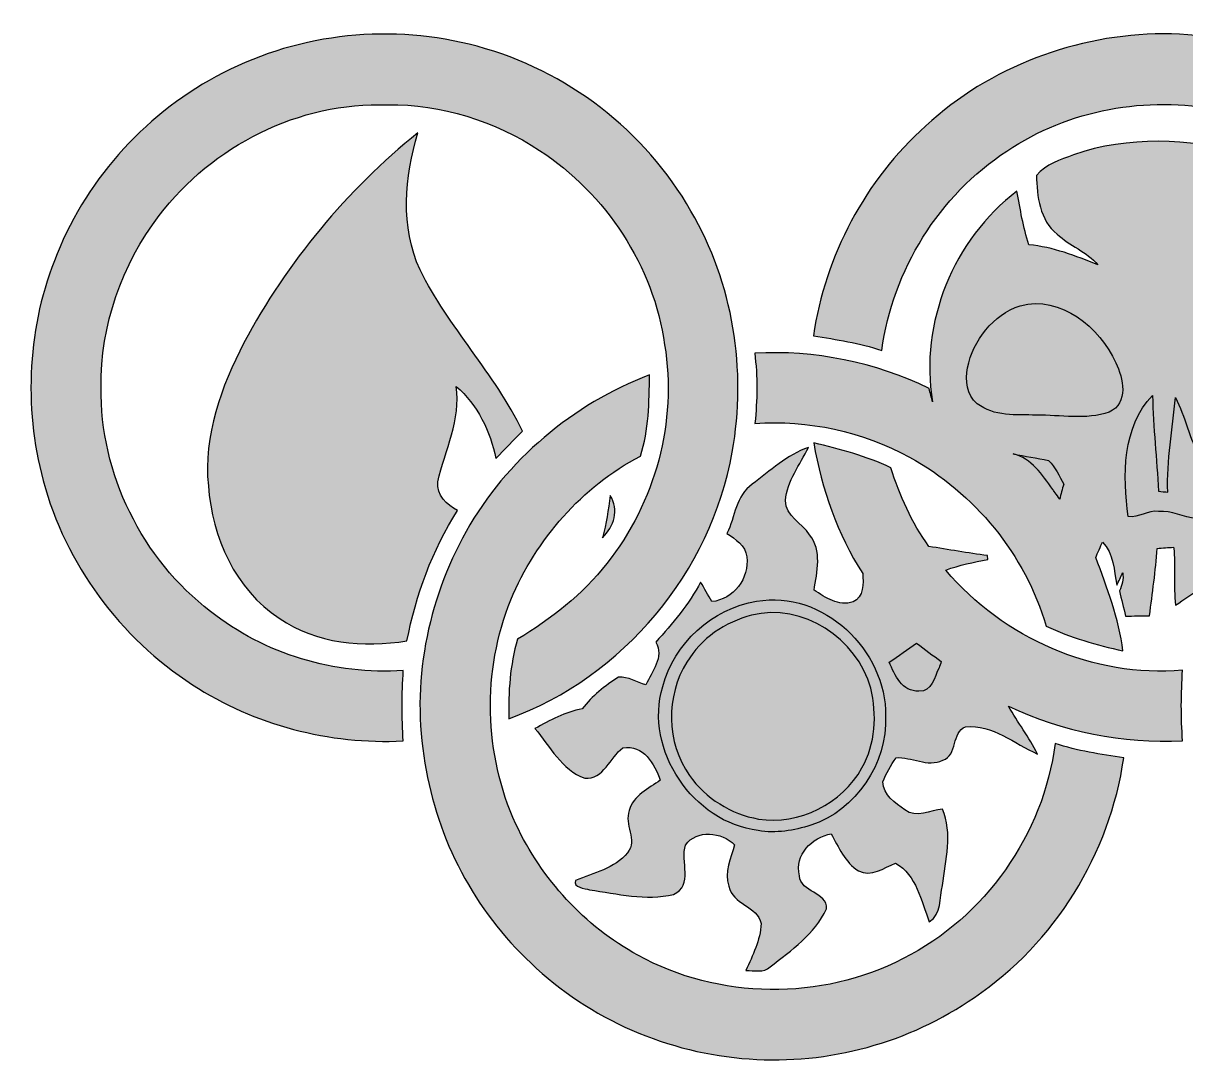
# Model space of a CAD drawing. Header units: centimetres. Extents: x -14.04 to -8.16, y -4.29 to -1.56.
# Drawn here: x -14.04 to -11.039, y -4.284 to -1.595 of the extents above; entities that cross this region are included whole.
import ezdxf

# ---------------------------------------------------------------- set-up
doc = ezdxf.new("R2010")
doc.units = ezdxf.units.CM
doc.header["$MEASUREMENT"] = 0
doc.layers.add('Layer 1', color=7, linetype='Continuous')

msp = doc.modelspace()

# ---------------------------------------------------------------- hatches: boundary and pattern name
at = {"layer": 'Layer 1', "true_color": 0x000000}
h = msp.add_hatch(color=18, dxfattribs=at)
edge = h.paths.add_edge_path()
edge.add_spline(control_points=[(-13.52418, -1.72321), (-13.32438, -1.61966), (-13.08535, -1.5949), (-12.86843, -1.6545), (-12.63791, -1.71605), (-12.43433, -1.87252), (-12.31622, -2.07998), (-12.20745, -2.26583), (-12.17164, -2.49077), (-12.20964, -2.70211), (-12.2639, -3.01178), (-12.49126, -3.28285), (-12.78637, -3.39076), (-12.78807, -3.32193), (-12.78358, -3.25189), (-12.76427, -3.18549), (-12.67772, -3.13293), (-12.59578, -3.07041), (-12.53339, -2.98969), (-12.40823, -2.83321), (-12.35154, -2.62308), (-12.3842, -2.42509), (-12.41272, -2.22152), (-12.53569, -2.03543), (-12.70698, -1.92314), (-12.82291, -1.84788), (-12.96056, -1.8026), (-13.09944, -1.80576), (-13.32729, -1.7969), (-13.55199, -1.91112), (-13.68916, -2.09139), (-13.78566, -2.21752), (-13.84114, -2.37557), (-13.83919, -2.53471), (-13.84247, -2.75783), (-13.73334, -2.97852), (-13.55635, -3.11387), (-13.41699, -3.22422), (-13.23588, -3.27823), (-13.05889, -3.26634), (-13.06314, -3.32679), (-13.0629, -3.38748), (-13.05925, -3.44806), (-13.24996, -3.45753), (-13.44321, -3.40739), (-13.60309, -3.30288), (-13.79027, -3.18233), (-13.93121, -2.99127), (-13.98875, -2.77592), (-14.04022, -2.584), (-14.02905, -2.3746), (-13.95294, -2.19069), (-13.87221, -1.99015), (-13.71671, -1.82129), (-13.52418, -1.72321)], knot_values=[0, 0, 0, 0, 0.0555556, 0.0555556, 0.0555556, 0.1111111, 0.1111111, 0.1111111, 0.1666667, 0.1666667, 0.1666667, 0.2222222, 0.2222222, 0.2222222, 0.2777778, 0.2777778, 0.2777778, 0.3333333, 0.3333333, 0.3333333, 0.3888889, 0.3888889, 0.3888889, 0.4444444, 0.4444444, 0.4444444, 0.5, 0.5, 0.5, 0.5555556, 0.5555556, 0.5555556, 0.6111111, 0.6111111, 0.6111111, 0.6666667, 0.6666667, 0.6666667, 0.7222222, 0.7222222, 0.7222222, 0.7777778, 0.7777778, 0.7777778, 0.8333333, 0.8333333, 0.8333333, 0.8888889, 0.8888889, 0.8888889, 0.9444444, 0.9444444, 0.9444444, 1, 1, 1, 1], degree=3, periodic=1)
h = msp.add_hatch(color=18, dxfattribs=at)
edge = h.paths.add_edge_path()
edge.add_spline(control_points=[(-11.70987, -1.8599), (-11.54502, -1.70706), (-11.32081, -1.62343), (-11.0966, -1.62221), (-10.87251, -1.62343), (-10.64842, -1.70718), (-10.48345, -1.86002), (-10.29723, -2.02633), (-10.18616, -2.27263), (-10.18398, -2.52221), (-10.18216, -2.65112), (-10.2068, -2.78065), (-10.25888, -2.89864), (-10.35453, -3.12443), (-10.54633, -3.30445), (-10.77503, -3.39137), (-10.77588, -3.32776), (-10.77297, -3.26379), (-10.75816, -3.20164), (-10.75949, -3.18318), (-10.74129, -3.17651), (-10.7289, -3.16837), (-10.51368, -3.04565), (-10.36764, -2.80578), (-10.36631, -2.55681), (-10.35878, -2.39535), (-10.41037, -2.23318), (-10.50603, -2.10329), (-10.612, -1.95677), (-10.77479, -1.85322), (-10.95214, -1.8179), (-11.13957, -1.78233), (-11.34132, -1.81717), (-11.50034, -1.92484), (-11.676, -2.03919), (-11.79533, -2.23245), (-11.82361, -2.43966), (-11.88079, -2.42012), (-11.94063, -2.4115), (-12.00011, -2.40239), (-11.96989, -2.1953), (-11.86598, -1.9995), (-11.70987, -1.8599)], knot_values=[0, 0, 0, 0, 0.0714286, 0.0714286, 0.0714286, 0.1428571, 0.1428571, 0.1428571, 0.2142857, 0.2142857, 0.2142857, 0.2857143, 0.2857143, 0.2857143, 0.3571429, 0.3571429, 0.3571429, 0.4285714, 0.4285714, 0.4285714, 0.5, 0.5, 0.5, 0.5714286, 0.5714286, 0.5714286, 0.6428571, 0.6428571, 0.6428571, 0.7142857, 0.7142857, 0.7142857, 0.7857143, 0.7857143, 0.7857143, 0.8571429, 0.8571429, 0.8571429, 0.9285714, 0.9285714, 0.9285714, 1, 1, 1, 1], degree=3, periodic=1)
h = msp.add_hatch(color=18, dxfattribs=at)
edge = h.paths.add_edge_path()
edge.add_spline(control_points=[(-13.47053, -2.41975), (-13.35872, -2.21181), (-13.20517, -2.0256), (-13.02102, -1.87762), (-13.05598, -1.99185), (-13.06678, -2.12064), (-13.0158, -2.23184), (-12.9415, -2.37921), (-12.82376, -2.49951), (-12.75116, -2.64785), (-12.77423, -2.6714), (-12.79717, -2.69495), (-12.82011, -2.71874), (-12.83407, -2.6487), (-12.86734, -2.5795), (-12.92232, -2.53277), (-12.90994, -2.61786), (-12.95134, -2.69774), (-12.97015, -2.77883), (-12.97379, -2.81306), (-12.94685, -2.8388), (-12.91893, -2.85312), (-12.98423, -2.95545), (-13.0266, -3.07102), (-13.04954, -3.18998), (-13.16159, -3.2071), (-13.28383, -3.198), (-13.37912, -3.13123), (-13.49347, -3.05706), (-13.55223, -2.92195), (-13.5623, -2.78951), (-13.57602, -2.65962), (-13.52843, -2.5335), (-13.47053, -2.41975)], knot_values=[0, 0, 0, 0, 0.0909091, 0.0909091, 0.0909091, 0.1818182, 0.1818182, 0.1818182, 0.2727273, 0.2727273, 0.2727273, 0.3636364, 0.3636364, 0.3636364, 0.4545455, 0.4545455, 0.4545455, 0.5454545, 0.5454545, 0.5454545, 0.6363636, 0.6363636, 0.6363636, 0.7272727, 0.7272727, 0.7272727, 0.8181818, 0.8181818, 0.8181818, 0.9090909, 0.9090909, 0.9090909, 1, 1, 1, 1], degree=3, periodic=1)
h = msp.add_hatch(color=18, dxfattribs=at)
edge = h.paths.add_edge_path()
edge.add_spline(control_points=[(-12.15173, -2.44682), (-11.99696, -2.43857), (-11.84061, -2.46989), (-11.70125, -2.53763), (-11.69846, -2.54916), (-11.69554, -2.56081), (-11.69239, -2.57234), (-11.72686, -2.36925), (-11.63825, -2.15269), (-11.47461, -2.02851), (-11.46563, -2.07488), (-11.45907, -2.12198), (-11.44378, -2.16689), (-11.38138, -2.17284), (-11.32287, -2.19566), (-11.26545, -2.21897), (-11.29386, -2.18425), (-11.33902, -2.17041), (-11.3707, -2.13934), (-11.41586, -2.10389), (-11.42314, -2.04089), (-11.42411, -1.98796), (-11.40032, -1.95859), (-11.3622, -1.94803), (-11.32846, -1.93455), (-11.1874, -1.88527), (-11.0325, -1.89267), (-10.88938, -1.9297), (-10.82941, -1.9473), (-10.77612, -1.98177), (-10.72623, -2.01868), (-10.76702, -2.0727), (-10.8333, -2.09612), (-10.88162, -2.14031), (-10.81121, -2.12866), (-10.74881, -2.09273), (-10.68375, -2.06614), (-10.68375, -2.06614), (-10.67391, -2.06808), (-10.67391, -2.06808), (-10.56575, -2.17806), (-10.49183, -2.32822), (-10.48782, -2.48349), (-10.51805, -2.49708), (-10.54754, -2.51226), (-10.57607, -2.52901), (-10.5666, -2.4149), (-10.67622, -2.30006), (-10.79275, -2.32276), (-10.87773, -2.34498), (-10.94474, -2.41599), (-10.97156, -2.4983), (-10.97873, -2.53568), (-10.98273, -2.58982), (-10.93867, -2.6056), (-10.85612, -2.61701), (-10.77212, -2.60245), (-10.68897, -2.60645), (-10.81242, -2.70272), (-10.90614, -2.83261), (-10.97448, -2.97221), (-10.9831, -2.99988), (-10.99354, -3.02683), (-11.00179, -3.05475), (-11.02267, -3.06908), (-11.04355, -3.0834), (-11.06491, -3.09712), (-11.07123, -3.04747), (-11.06406, -2.99746), (-11.07001, -2.94781), (-11.08422, -2.94878), (-11.0983, -2.94975), (-11.11238, -2.95084), (-11.11639, -3.00899), (-11.12513, -3.06677), (-11.13217, -3.12467), (-11.1528, -3.12516), (-11.17344, -3.1254), (-11.19408, -3.12576), (-11.19942, -3.10404), (-11.20488, -3.08231), (-11.20998, -3.0607), (-11.20269, -3.04626), (-11.19881, -3.03047), (-11.2016, -3.01397), (-11.20658, -3.02477), (-11.21156, -3.03545), (-11.21678, -3.04601), (-11.22382, -3.00814), (-11.22467, -2.96371), (-11.25368, -2.93445), (-11.25805, -2.94429), (-11.26667, -2.96407), (-11.27091, -2.97403), (-11.24166, -3.05269), (-11.21168, -3.13183), (-11.20087, -3.21572), (-11.26861, -3.19982), (-11.3361, -3.18173), (-11.39923, -3.15162), (-11.45288, -2.96674), (-11.58411, -2.8076), (-11.75223, -2.71498), (-11.87326, -2.64882), (-12.01347, -2.61871), (-12.151, -2.62806), (-12.14506, -2.56773), (-12.14384, -2.50691), (-12.15173, -2.44682)], knot_values=[0, 0, 0, 0, 0.0277778, 0.0277778, 0.0277778, 0.0555556, 0.0555556, 0.0555556, 0.0833333, 0.0833333, 0.0833333, 0.1111111, 0.1111111, 0.1111111, 0.1388889, 0.1388889, 0.1388889, 0.1666667, 0.1666667, 0.1666667, 0.1944444, 0.1944444, 0.1944444, 0.2222222, 0.2222222, 0.2222222, 0.25, 0.25, 0.25, 0.2777778, 0.2777778, 0.2777778, 0.3055556, 0.3055556, 0.3055556, 0.3333333, 0.3333333, 0.3333333, 0.3611111, 0.3611111, 0.3611111, 0.3888889, 0.3888889, 0.3888889, 0.4166667, 0.4166667, 0.4166667, 0.4444444, 0.4444444, 0.4444444, 0.4722222, 0.4722222, 0.4722222, 0.5, 0.5, 0.5, 0.5277778, 0.5277778, 0.5277778, 0.5555556, 0.5555556, 0.5555556, 0.5833333, 0.5833333, 0.5833333, 0.6111111, 0.6111111, 0.6111111, 0.6388889, 0.6388889, 0.6388889, 0.6666667, 0.6666667, 0.6666667, 0.6944444, 0.6944444, 0.6944444, 0.7222222, 0.7222222, 0.7222222, 0.75, 0.75, 0.75, 0.7777778, 0.7777778, 0.7777778, 0.8055556, 0.8055556, 0.8055556, 0.8333333, 0.8333333, 0.8333333, 0.8611111, 0.8611111, 0.8611111, 0.8888889, 0.8888889, 0.8888889, 0.9166667, 0.9166667, 0.9166667, 0.9444444, 0.9444444, 0.9444444, 0.9722222, 0.9722222, 0.9722222, 1, 1, 1, 1], degree=3, periodic=1)
h = msp.add_hatch(color=18, dxfattribs=at)
edge = h.paths.add_edge_path()
edge.add_spline(control_points=[(-11.46648, -2.32422), (-11.53652, -2.34825), (-11.58775, -2.41308), (-11.60232, -2.4847), (-11.60802, -2.51699), (-11.60559, -2.55571), (-11.57731, -2.5772), (-11.53397, -2.61107), (-11.47607, -2.60512), (-11.4246, -2.6067), (-11.36196, -2.60609), (-11.29677, -2.61993), (-11.2362, -2.59905), (-11.18582, -2.57586), (-11.19966, -2.51128), (-11.21969, -2.47147), (-11.2606, -2.38018), (-11.36135, -2.29654), (-11.46648, -2.32422)], knot_values=[0, 0, 0, 0, 0.1666667, 0.1666667, 0.1666667, 0.3333333, 0.3333333, 0.3333333, 0.5, 0.5, 0.5, 0.6666667, 0.6666667, 0.6666667, 0.8333333, 0.8333333, 0.8333333, 1, 1, 1, 1], degree=3, periodic=1)
h = msp.add_hatch(color=18, dxfattribs=at)
edge = h.paths.add_edge_path()
edge.add_spline(control_points=[(-12.89671, -2.90738), (-12.79304, -2.72238), (-12.62103, -2.57853), (-12.42341, -2.50291), (-12.42413, -2.57319), (-12.4245, -2.64518), (-12.44696, -2.71255), (-12.59748, -2.79194), (-12.71596, -2.92681), (-12.78115, -3.08352), (-12.85568, -3.26767), (-12.85119, -3.48229), (-12.76828, -3.66305), (-12.70139, -3.80447), (-12.59141, -3.92671), (-12.45315, -4.00124), (-12.2452, -4.11644), (-11.97948, -4.11996), (-11.7685, -4.0101), (-11.55691, -3.90401), (-11.40627, -3.68927), (-11.37592, -3.45474), (-11.3185, -3.47392), (-11.25853, -3.48266), (-11.19893, -3.49188), (-11.23413, -3.73964), (-11.37726, -3.96992), (-11.58435, -4.11037), (-11.75247, -4.22739), (-11.96151, -4.2842), (-12.16557, -4.26915), (-12.37436, -4.25531), (-12.57782, -4.16706), (-12.72895, -4.022), (-12.87498, -3.88725), (-12.97173, -3.70128), (-13.00305, -3.50548), (-13.03935, -3.30178), (-12.99734, -3.08716), (-12.89671, -2.90738)], knot_values=[0, 0, 0, 0, 0.0769231, 0.0769231, 0.0769231, 0.1538462, 0.1538462, 0.1538462, 0.2307692, 0.2307692, 0.2307692, 0.3076923, 0.3076923, 0.3076923, 0.3846154, 0.3846154, 0.3846154, 0.4615385, 0.4615385, 0.4615385, 0.5384615, 0.5384615, 0.5384615, 0.6153846, 0.6153846, 0.6153846, 0.6923077, 0.6923077, 0.6923077, 0.7692308, 0.7692308, 0.7692308, 0.8461538, 0.8461538, 0.8461538, 0.9230769, 0.9230769, 0.9230769, 1, 1, 1, 1], degree=3, periodic=1)
h = msp.add_hatch(color=18, dxfattribs=at)
edge = h.paths.add_edge_path()
edge.add_spline(control_points=[(-11.18716, -2.86866), (-11.16021, -2.87339), (-11.13666, -2.85069), (-11.10898, -2.85579), (-11.07487, -2.85203), (-11.0444, -2.87024), (-11.0115, -2.87461), (-10.98929, -2.82739), (-11.00276, -2.76839), (-11.00131, -2.7168), (-11.02947, -2.66763), (-11.03979, -2.61107), (-11.06564, -2.56093), (-11.07256, -2.64238), (-11.08859, -2.72396), (-11.08507, -2.8059), (-11.09101, -2.80517), (-11.10291, -2.80396), (-11.10886, -2.80323), (-11.11396, -2.72068), (-11.12233, -2.6385), (-11.12452, -2.55583), (-11.20245, -2.63704), (-11.20233, -2.76402), (-11.18716, -2.86866)], knot_values=[0, 0, 0, 0, 0.125, 0.125, 0.125, 0.25, 0.25, 0.25, 0.375, 0.375, 0.375, 0.5, 0.5, 0.5, 0.625, 0.625, 0.625, 0.75, 0.75, 0.75, 0.875, 0.875, 0.875, 1, 1, 1, 1], degree=3, periodic=1)
h = msp.add_hatch(color=18, dxfattribs=at)
edge = h.paths.add_edge_path()
edge.add_spline(control_points=[(-12.1578, -2.78539), (-12.1118, -2.75067), (-12.06834, -2.70964), (-12.01298, -2.69021), (-12.03471, -2.73477), (-12.06797, -2.77628), (-12.0721, -2.82763), (-12.07162, -2.86817), (-12.02985, -2.88541), (-12.00982, -2.91552), (-11.97741, -2.95643), (-11.99077, -3.01178), (-11.99841, -3.05864), (-11.96867, -3.07745), (-11.93481, -3.10197), (-11.89754, -3.08874), (-11.86986, -3.07745), (-11.87047, -3.04067), (-11.8729, -3.01567), (-11.93833, -2.91406), (-11.97851, -2.7974), (-11.99926, -2.67868), (-11.93129, -2.69434), (-11.86379, -2.71243), (-11.80055, -2.74254), (-11.77675, -2.81415), (-11.74701, -2.88505), (-11.70173, -2.94586), (-11.65148, -2.95376), (-11.60135, -2.96286), (-11.55072, -2.96929), (-11.55072, -2.96929), (-11.54999, -2.97973), (-11.54999, -2.97973), (-11.58653, -2.9869), (-11.62344, -2.99369), (-11.6584, -3.00693), (-11.50993, -3.18246), (-11.27711, -3.28576), (-11.04683, -3.26549), (-11.05107, -3.32618), (-11.05144, -3.387), (-11.04695, -3.4477), (-11.20136, -3.45571), (-11.35662, -3.4239), (-11.49634, -3.35811), (-11.47243, -3.39999), (-11.44366, -3.43896), (-11.42144, -3.48181), (-11.48141, -3.4551), (-11.53761, -3.40472), (-11.60705, -3.4114), (-11.64371, -3.42524), (-11.62708, -3.48509), (-11.66592, -3.49807), (-11.70574, -3.51677), (-11.74713, -3.48861), (-11.78671, -3.4914), (-11.80079, -3.51046), (-11.8122, -3.5317), (-11.82058, -3.55391), (-11.82033, -3.58717), (-11.78877, -3.6089), (-11.76413, -3.62614), (-11.73463, -3.64811), (-11.69846, -3.62784), (-11.66653, -3.62383), (-11.64043, -3.68708), (-11.65828, -3.75615), (-11.66702, -3.8211), (-11.67442, -3.85375), (-11.66847, -3.89466), (-11.70088, -3.91505), (-11.72176, -3.86115), (-11.73402, -3.79488), (-11.78804, -3.76344), (-11.81779, -3.77557), (-11.85117, -3.80058), (-11.88394, -3.78359), (-11.91818, -3.76137), (-11.93553, -3.72241), (-11.95399, -3.68757), (-12.00375, -3.69789), (-12.04952, -3.74122), (-12.03629, -3.79597), (-12.0335, -3.84015), (-11.96333, -3.8376), (-11.96612, -3.88191), (-11.99671, -3.94577), (-12.05668, -3.9891), (-12.11155, -4.0311), (-12.12855, -4.0481), (-12.15319, -4.03996), (-12.17431, -4.04069), (-12.15647, -4.00209), (-12.13777, -3.96252), (-12.13474, -3.91942), (-12.14481, -3.87402), (-12.20988, -3.87026), (-12.2185, -3.8234), (-12.23076, -3.78674), (-12.21255, -3.75081), (-12.20369, -3.71597), (-12.2367, -3.68308), (-12.30141, -3.67579), (-12.33042, -3.71694), (-12.3439, -3.7587), (-12.30954, -3.82061), (-12.36101, -3.84452), (-12.43287, -3.86115), (-12.50668, -3.84246), (-12.57818, -3.83251), (-12.58947, -3.82862), (-12.62261, -3.82716), (-12.61436, -3.80871), (-12.56799, -3.78868), (-12.51348, -3.77764), (-12.47985, -3.73673), (-12.45351, -3.70408), (-12.49005, -3.66317), (-12.47548, -3.62748), (-12.46565, -3.58815), (-12.42523, -3.57115), (-12.39537, -3.54942), (-12.4103, -3.50766), (-12.43919, -3.45583), (-12.49187, -3.46615), (-12.5261, -3.49031), (-12.54091, -3.54833), (-12.59068, -3.54457), (-12.6498, -3.52235), (-12.68063, -3.46227), (-12.71899, -3.41613), (-12.68027, -3.39465), (-12.64106, -3.37316), (-12.59688, -3.36551), (-12.57211, -3.3314), (-12.53836, -3.30603), (-12.50328, -3.28345), (-12.47852, -3.28188), (-12.45594, -3.2962), (-12.43275, -3.30312), (-12.41649, -3.26913), (-12.38541, -3.23162), (-12.4069, -3.19302), (-12.36393, -3.14494), (-12.32156, -3.0953), (-12.29121, -3.038), (-12.28138, -3.05463), (-12.27203, -3.07138), (-12.26256, -3.08838), (-12.20648, -3.08267), (-12.16448, -3.02768), (-12.17225, -2.97233), (-12.17504, -2.94295), (-12.20174, -2.92729), (-12.22335, -2.91236), (-12.20259, -2.86975), (-12.20005, -2.81403), (-12.1578, -2.78539)], knot_values=[0, 0, 0, 0, 0.0188679, 0.0188679, 0.0188679, 0.0377358, 0.0377358, 0.0377358, 0.0566038, 0.0566038, 0.0566038, 0.0754717, 0.0754717, 0.0754717, 0.0943396, 0.0943396, 0.0943396, 0.1132075, 0.1132075, 0.1132075, 0.1320755, 0.1320755, 0.1320755, 0.1509434, 0.1509434, 0.1509434, 0.1698113, 0.1698113, 0.1698113, 0.1886792, 0.1886792, 0.1886792, 0.2075472, 0.2075472, 0.2075472, 0.2264151, 0.2264151, 0.2264151, 0.245283, 0.245283, 0.245283, 0.2641509, 0.2641509, 0.2641509, 0.2830189, 0.2830189, 0.2830189, 0.3018868, 0.3018868, 0.3018868, 0.3207547, 0.3207547, 0.3207547, 0.3396226, 0.3396226, 0.3396226, 0.3584906, 0.3584906, 0.3584906, 0.3773585, 0.3773585, 0.3773585, 0.3962264, 0.3962264, 0.3962264, 0.4150943, 0.4150943, 0.4150943, 0.4339623, 0.4339623, 0.4339623, 0.4528302, 0.4528302, 0.4528302, 0.4716981, 0.4716981, 0.4716981, 0.490566, 0.490566, 0.490566, 0.509434, 0.509434, 0.509434, 0.5283019, 0.5283019, 0.5283019, 0.5471698, 0.5471698, 0.5471698, 0.5660377, 0.5660377, 0.5660377, 0.5849057, 0.5849057, 0.5849057, 0.6037736, 0.6037736, 0.6037736, 0.6226415, 0.6226415, 0.6226415, 0.6415094, 0.6415094, 0.6415094, 0.6603774, 0.6603774, 0.6603774, 0.6792453, 0.6792453, 0.6792453, 0.6981132, 0.6981132, 0.6981132, 0.7169811, 0.7169811, 0.7169811, 0.7358491, 0.7358491, 0.7358491, 0.754717, 0.754717, 0.754717, 0.7735849, 0.7735849, 0.7735849, 0.7924528, 0.7924528, 0.7924528, 0.8113208, 0.8113208, 0.8113208, 0.8301887, 0.8301887, 0.8301887, 0.8490566, 0.8490566, 0.8490566, 0.8679245, 0.8679245, 0.8679245, 0.8867925, 0.8867925, 0.8867925, 0.9056604, 0.9056604, 0.9056604, 0.9245283, 0.9245283, 0.9245283, 0.9433962, 0.9433962, 0.9433962, 0.9622642, 0.9622642, 0.9622642, 0.9811321, 0.9811321, 0.9811321, 1, 1, 1, 1], degree=3, periodic=1)
h = msp.add_hatch(color=18, dxfattribs=at)
edge = h.paths.add_edge_path()
edge.add_spline(control_points=[(-11.38212, -2.79889), (-11.38118, -2.80005), (-11.37224, -2.81121), (-11.36369, -2.82398), (-11.3615, -2.81088), (-11.35819, -2.79795), (-11.35322, -2.78526), (-11.36512, -2.76426), (-11.37471, -2.74047), (-11.39316, -2.72433), (-11.42314, -2.71678), (-11.45391, -2.71324), (-11.48416, -2.7068), (-11.43705, -2.71768), (-11.40954, -2.76095), (-11.3822, -2.79879), (-11.3822, -2.79879), (-11.38218, -2.79882), (-11.38218, -2.79882), (-11.38218, -2.79882), (-11.38212, -2.79889), (-11.38212, -2.79889)], knot_values=[0, 0, 0, 0, 0.1428571, 0.1428571, 0.1428571, 0.2857143, 0.2857143, 0.2857143, 0.4285714, 0.4285714, 0.4285714, 0.5714286, 0.5714286, 0.5714286, 0.7142857, 0.7142857, 0.7142857, 0.8571429, 0.8571429, 0.8571429, 1, 1, 1, 1], degree=3, periodic=1)
h = msp.add_hatch(color=18, dxfattribs=at)
edge = h.paths.add_edge_path()
edge.add_spline(control_points=[(-12.52453, -2.81403), (-12.5017, -2.85227), (-12.51469, -2.89379), (-12.54456, -2.92341), (-12.53497, -2.88747), (-12.52999, -2.85069), (-12.52453, -2.81403)], knot_values=[0, 0, 0, 0, 0.5, 0.5, 0.5, 1, 1, 1, 1], degree=3, periodic=1)
h = msp.add_hatch(color=18, dxfattribs=at)
edge = h.paths.add_edge_path()
edge.add_spline(control_points=[(-12.14676, -3.08741), (-12.2611, -3.10586), (-12.35992, -3.19593), (-12.3893, -3.30785), (-12.43785, -3.47137), (-12.31051, -3.65831), (-12.14263, -3.67956), (-12.09711, -3.68781), (-12.05037, -3.67895), (-12.00667, -3.66572), (-11.89001, -3.62723), (-11.80892, -3.50609), (-11.81378, -3.38384), (-11.81111, -3.21451), (-11.97535, -3.05645), (-12.14676, -3.08741)], knot_values=[0, 0, 0, 0, 0.2, 0.2, 0.2, 0.4, 0.4, 0.4, 0.6, 0.6, 0.6, 0.8, 0.8, 0.8, 1, 1, 1, 1], degree=3, periodic=1)
h = msp.add_hatch(color=18, dxfattribs=at)
edge = h.paths.add_edge_path()
edge.add_spline(control_points=[(-12.15962, -3.12346), (-12.02864, -3.0902), (-11.88637, -3.18379), (-11.85214, -3.3121), (-11.83551, -3.38008), (-11.83964, -3.45583), (-11.87472, -3.51762), (-11.9257, -3.61048), (-12.03726, -3.66547), (-12.1419, -3.64981), (-12.21255, -3.6367), (-12.27919, -3.59676), (-12.31998, -3.53692), (-12.37995, -3.45231), (-12.38189, -3.33165), (-12.32654, -3.24425), (-12.29036, -3.18343), (-12.22772, -3.1407), (-12.15962, -3.12346)], knot_values=[0, 0, 0, 0, 0.1666667, 0.1666667, 0.1666667, 0.3333333, 0.3333333, 0.3333333, 0.5, 0.5, 0.5, 0.6666667, 0.6666667, 0.6666667, 0.8333333, 0.8333333, 0.8333333, 1, 1, 1, 1], degree=3, periodic=1)
h = msp.add_hatch(color=18, dxfattribs=at)
edge = h.paths.add_edge_path()
edge.add_spline(control_points=[(-11.73366, -3.19532), (-11.75684, -3.2122), (-11.78064, -3.22822), (-11.80419, -3.24449), (-11.79035, -3.27799), (-11.77117, -3.32169), (-11.72759, -3.31926), (-11.6936, -3.32291), (-11.68814, -3.282), (-11.67576, -3.25966), (-11.67442, -3.25553), (-11.67163, -3.2474), (-11.67017, -3.24327), (-11.69154, -3.22737), (-11.71242, -3.21123), (-11.73366, -3.19532)], knot_values=[0, 0, 0, 0, 0.2, 0.2, 0.2, 0.4, 0.4, 0.4, 0.6, 0.6, 0.6, 0.8, 0.8, 0.8, 1, 1, 1, 1], degree=3, periodic=1)

# ---------------------------------------------------------------- linework, layer by layer
at = {"layer": 'Layer 1'}
for points, knots in [([(-13.52418, -1.72321), (-13.32438, -1.61966), (-13.08535, -1.5949), (-12.86843, -1.6545), (-12.63791, -1.71605), (-12.43433, -1.87252), (-12.31622, -2.07998), (-12.20745, -2.26583), (-12.17164, -2.49077), (-12.20964, -2.70211), (-12.2639, -3.01178), (-12.49126, -3.28285), (-12.78637, -3.39076), (-12.78807, -3.32193), (-12.78358, -3.25189), (-12.76427, -3.18549), (-12.67772, -3.13293), (-12.59578, -3.07041), (-12.53339, -2.98969), (-12.40823, -2.83321), (-12.35154, -2.62308), (-12.3842, -2.42509), (-12.41272, -2.22152), (-12.53569, -2.03543), (-12.70698, -1.92314), (-12.82291, -1.84788), (-12.96056, -1.8026), (-13.09944, -1.80576), (-13.32729, -1.7969), (-13.55199, -1.91112), (-13.68916, -2.09139), (-13.78566, -2.21752), (-13.84114, -2.37557), (-13.83919, -2.53471), (-13.84247, -2.75783), (-13.73334, -2.97852), (-13.55635, -3.11387), (-13.41699, -3.22422), (-13.23588, -3.27823), (-13.05889, -3.26634), (-13.06314, -3.32679), (-13.0629, -3.38748), (-13.05925, -3.44806), (-13.24996, -3.45753), (-13.44321, -3.40739), (-13.60309, -3.30288), (-13.79027, -3.18233), (-13.93121, -2.99127), (-13.98875, -2.77592), (-14.04022, -2.584), (-14.02905, -2.3746), (-13.95294, -2.19069), (-13.87221, -1.99015), (-13.71671, -1.82129), (-13.52418, -1.72321)], [0, 0, 0, 0, 0.0555556, 0.0555556, 0.0555556, 0.1111111, 0.1111111, 0.1111111, 0.1666667, 0.1666667, 0.1666667, 0.2222222, 0.2222222, 0.2222222, 0.2777778, 0.2777778, 0.2777778, 0.3333333, 0.3333333, 0.3333333, 0.3888889, 0.3888889, 0.3888889, 0.4444444, 0.4444444, 0.4444444, 0.5, 0.5, 0.5, 0.5555556, 0.5555556, 0.5555556, 0.6111111, 0.6111111, 0.6111111, 0.6666667, 0.6666667, 0.6666667, 0.7222222, 0.7222222, 0.7222222, 0.7777778, 0.7777778, 0.7777778, 0.8333333, 0.8333333, 0.8333333, 0.8888889, 0.8888889, 0.8888889, 0.9444444, 0.9444444, 0.9444444, 1, 1, 1, 1]), ([(-11.70987, -1.8599), (-11.54502, -1.70706), (-11.32081, -1.62343), (-11.0966, -1.62221), (-10.87251, -1.62343), (-10.64842, -1.70718), (-10.48345, -1.86002), (-10.29723, -2.02633), (-10.18616, -2.27263), (-10.18398, -2.52221), (-10.18216, -2.65112), (-10.2068, -2.78065), (-10.25888, -2.89864), (-10.35453, -3.12443), (-10.54633, -3.30445), (-10.77503, -3.39137), (-10.77588, -3.32776), (-10.77297, -3.26379), (-10.75816, -3.20164), (-10.75949, -3.18318), (-10.74129, -3.17651), (-10.7289, -3.16837), (-10.51368, -3.04565), (-10.36764, -2.80578), (-10.36631, -2.55681), (-10.35878, -2.39535), (-10.41037, -2.23318), (-10.50603, -2.10329), (-10.612, -1.95677), (-10.77479, -1.85322), (-10.95214, -1.8179), (-11.13957, -1.78233), (-11.34132, -1.81717), (-11.50034, -1.92484), (-11.676, -2.03919), (-11.79533, -2.23245), (-11.82361, -2.43966), (-11.88079, -2.42012), (-11.94063, -2.4115), (-12.00011, -2.40239), (-11.96989, -2.1953), (-11.86598, -1.9995), (-11.70987, -1.8599)], [0, 0, 0, 0, 0.0714286, 0.0714286, 0.0714286, 0.1428571, 0.1428571, 0.1428571, 0.2142857, 0.2142857, 0.2142857, 0.2857143, 0.2857143, 0.2857143, 0.3571429, 0.3571429, 0.3571429, 0.4285714, 0.4285714, 0.4285714, 0.5, 0.5, 0.5, 0.5714286, 0.5714286, 0.5714286, 0.6428571, 0.6428571, 0.6428571, 0.7142857, 0.7142857, 0.7142857, 0.7857143, 0.7857143, 0.7857143, 0.8571429, 0.8571429, 0.8571429, 0.9285714, 0.9285714, 0.9285714, 1, 1, 1, 1]), ([(-13.47053, -2.41975), (-13.35872, -2.21181), (-13.20517, -2.0256), (-13.02102, -1.87762), (-13.05598, -1.99185), (-13.06678, -2.12064), (-13.0158, -2.23184), (-12.9415, -2.37921), (-12.82376, -2.49951), (-12.75116, -2.64785), (-12.77423, -2.6714), (-12.79717, -2.69495), (-12.82011, -2.71874), (-12.83407, -2.6487), (-12.86734, -2.5795), (-12.92232, -2.53277), (-12.90994, -2.61786), (-12.95134, -2.69774), (-12.97015, -2.77883), (-12.97379, -2.81306), (-12.94685, -2.8388), (-12.91893, -2.85312), (-12.98423, -2.95545), (-13.0266, -3.07102), (-13.04954, -3.18998), (-13.16159, -3.2071), (-13.28383, -3.198), (-13.37912, -3.13123), (-13.49347, -3.05706), (-13.55223, -2.92195), (-13.5623, -2.78951), (-13.57602, -2.65962), (-13.52843, -2.5335), (-13.47053, -2.41975)], [0, 0, 0, 0, 0.0909091, 0.0909091, 0.0909091, 0.1818182, 0.1818182, 0.1818182, 0.2727273, 0.2727273, 0.2727273, 0.3636364, 0.3636364, 0.3636364, 0.4545455, 0.4545455, 0.4545455, 0.5454545, 0.5454545, 0.5454545, 0.6363636, 0.6363636, 0.6363636, 0.7272727, 0.7272727, 0.7272727, 0.8181818, 0.8181818, 0.8181818, 0.9090909, 0.9090909, 0.9090909, 1, 1, 1, 1]), ([(-12.15173, -2.44682), (-11.99696, -2.43857), (-11.84061, -2.46989), (-11.70125, -2.53763), (-11.69846, -2.54916), (-11.69554, -2.56081), (-11.69239, -2.57234), (-11.72686, -2.36925), (-11.63825, -2.15269), (-11.47461, -2.02851), (-11.46563, -2.07488), (-11.45907, -2.12198), (-11.44378, -2.16689), (-11.38138, -2.17284), (-11.32287, -2.19566), (-11.26545, -2.21897), (-11.29386, -2.18425), (-11.33902, -2.17041), (-11.3707, -2.13934), (-11.41586, -2.10389), (-11.42314, -2.04089), (-11.42411, -1.98796), (-11.40032, -1.95859), (-11.3622, -1.94803), (-11.32846, -1.93455), (-11.1874, -1.88527), (-11.0325, -1.89267), (-10.88938, -1.9297), (-10.82941, -1.9473), (-10.77612, -1.98177), (-10.72623, -2.01868), (-10.76702, -2.0727), (-10.8333, -2.09612), (-10.88162, -2.14031), (-10.81121, -2.12866), (-10.74881, -2.09273), (-10.68375, -2.06614), (-10.68375, -2.06614), (-10.67391, -2.06808), (-10.67391, -2.06808), (-10.56575, -2.17806), (-10.49183, -2.32822), (-10.48782, -2.48349), (-10.51805, -2.49708), (-10.54754, -2.51226), (-10.57607, -2.52901), (-10.5666, -2.4149), (-10.67622, -2.30006), (-10.79275, -2.32276), (-10.87773, -2.34498), (-10.94474, -2.41599), (-10.97156, -2.4983), (-10.97873, -2.53568), (-10.98273, -2.58982), (-10.93867, -2.6056), (-10.85612, -2.61701), (-10.77212, -2.60245), (-10.68897, -2.60645), (-10.81242, -2.70272), (-10.90614, -2.83261), (-10.97448, -2.97221), (-10.9831, -2.99988), (-10.99354, -3.02683), (-11.00179, -3.05475), (-11.02267, -3.06908), (-11.04355, -3.0834), (-11.06491, -3.09712), (-11.07123, -3.04747), (-11.06406, -2.99746), (-11.07001, -2.94781), (-11.08422, -2.94878), (-11.0983, -2.94975), (-11.11238, -2.95084), (-11.11639, -3.00899), (-11.12513, -3.06677), (-11.13217, -3.12467), (-11.1528, -3.12516), (-11.17344, -3.1254), (-11.19408, -3.12576), (-11.19942, -3.10404), (-11.20488, -3.08231), (-11.20998, -3.0607), (-11.20269, -3.04626), (-11.19881, -3.03047), (-11.2016, -3.01397), (-11.20658, -3.02477), (-11.21156, -3.03545), (-11.21678, -3.04601), (-11.22382, -3.00814), (-11.22467, -2.96371), (-11.25368, -2.93445), (-11.25805, -2.94429), (-11.26667, -2.96407), (-11.27091, -2.97403), (-11.24166, -3.05269), (-11.21168, -3.13183), (-11.20087, -3.21572), (-11.26861, -3.19982), (-11.3361, -3.18173), (-11.39923, -3.15162), (-11.45288, -2.96674), (-11.58411, -2.8076), (-11.75223, -2.71498), (-11.87326, -2.64882), (-12.01347, -2.61871), (-12.151, -2.62806), (-12.14506, -2.56773), (-12.14384, -2.50691), (-12.15173, -2.44682)], [0, 0, 0, 0, 0.0277778, 0.0277778, 0.0277778, 0.0555556, 0.0555556, 0.0555556, 0.0833333, 0.0833333, 0.0833333, 0.1111111, 0.1111111, 0.1111111, 0.1388889, 0.1388889, 0.1388889, 0.1666667, 0.1666667, 0.1666667, 0.1944444, 0.1944444, 0.1944444, 0.2222222, 0.2222222, 0.2222222, 0.25, 0.25, 0.25, 0.2777778, 0.2777778, 0.2777778, 0.3055556, 0.3055556, 0.3055556, 0.3333333, 0.3333333, 0.3333333, 0.3611111, 0.3611111, 0.3611111, 0.3888889, 0.3888889, 0.3888889, 0.4166667, 0.4166667, 0.4166667, 0.4444444, 0.4444444, 0.4444444, 0.4722222, 0.4722222, 0.4722222, 0.5, 0.5, 0.5, 0.5277778, 0.5277778, 0.5277778, 0.5555556, 0.5555556, 0.5555556, 0.5833333, 0.5833333, 0.5833333, 0.6111111, 0.6111111, 0.6111111, 0.6388889, 0.6388889, 0.6388889, 0.6666667, 0.6666667, 0.6666667, 0.6944444, 0.6944444, 0.6944444, 0.7222222, 0.7222222, 0.7222222, 0.75, 0.75, 0.75, 0.7777778, 0.7777778, 0.7777778, 0.8055556, 0.8055556, 0.8055556, 0.8333333, 0.8333333, 0.8333333, 0.8611111, 0.8611111, 0.8611111, 0.8888889, 0.8888889, 0.8888889, 0.9166667, 0.9166667, 0.9166667, 0.9444444, 0.9444444, 0.9444444, 0.9722222, 0.9722222, 0.9722222, 1, 1, 1, 1]), ([(-11.46648, -2.32422), (-11.53652, -2.34825), (-11.58775, -2.41308), (-11.60232, -2.4847), (-11.60802, -2.51699), (-11.60559, -2.55571), (-11.57731, -2.5772), (-11.53397, -2.61107), (-11.47607, -2.60512), (-11.4246, -2.6067), (-11.36196, -2.60609), (-11.29677, -2.61993), (-11.2362, -2.59905), (-11.18582, -2.57586), (-11.19966, -2.51128), (-11.21969, -2.47147), (-11.2606, -2.38018), (-11.36135, -2.29654), (-11.46648, -2.32422)], [0, 0, 0, 0, 0.1666667, 0.1666667, 0.1666667, 0.3333333, 0.3333333, 0.3333333, 0.5, 0.5, 0.5, 0.6666667, 0.6666667, 0.6666667, 0.8333333, 0.8333333, 0.8333333, 1, 1, 1, 1]), ([(-12.89671, -2.90738), (-12.79304, -2.72238), (-12.62103, -2.57853), (-12.42341, -2.50291), (-12.42413, -2.57319), (-12.4245, -2.64518), (-12.44696, -2.71255), (-12.59748, -2.79194), (-12.71596, -2.92681), (-12.78115, -3.08352), (-12.85568, -3.26767), (-12.85119, -3.48229), (-12.76828, -3.66305), (-12.70139, -3.80447), (-12.59141, -3.92671), (-12.45315, -4.00124), (-12.2452, -4.11644), (-11.97948, -4.11996), (-11.7685, -4.0101), (-11.55691, -3.90401), (-11.40627, -3.68927), (-11.37592, -3.45474), (-11.3185, -3.47392), (-11.25853, -3.48266), (-11.19893, -3.49188), (-11.23413, -3.73964), (-11.37726, -3.96992), (-11.58435, -4.11037), (-11.75247, -4.22739), (-11.96151, -4.2842), (-12.16557, -4.26915), (-12.37436, -4.25531), (-12.57782, -4.16706), (-12.72895, -4.022), (-12.87498, -3.88725), (-12.97173, -3.70128), (-13.00305, -3.50548), (-13.03935, -3.30178), (-12.99734, -3.08716), (-12.89671, -2.90738)], [0, 0, 0, 0, 0.0769231, 0.0769231, 0.0769231, 0.1538462, 0.1538462, 0.1538462, 0.2307692, 0.2307692, 0.2307692, 0.3076923, 0.3076923, 0.3076923, 0.3846154, 0.3846154, 0.3846154, 0.4615385, 0.4615385, 0.4615385, 0.5384615, 0.5384615, 0.5384615, 0.6153846, 0.6153846, 0.6153846, 0.6923077, 0.6923077, 0.6923077, 0.7692308, 0.7692308, 0.7692308, 0.8461538, 0.8461538, 0.8461538, 0.9230769, 0.9230769, 0.9230769, 1, 1, 1, 1]), ([(-11.18716, -2.86866), (-11.16021, -2.87339), (-11.13666, -2.85069), (-11.10898, -2.85579), (-11.07487, -2.85203), (-11.0444, -2.87024), (-11.0115, -2.87461), (-10.98929, -2.82739), (-11.00276, -2.76839), (-11.00131, -2.7168), (-11.02947, -2.66763), (-11.03979, -2.61107), (-11.06564, -2.56093), (-11.07256, -2.64238), (-11.08859, -2.72396), (-11.08507, -2.8059), (-11.09101, -2.80517), (-11.10291, -2.80396), (-11.10886, -2.80323), (-11.11396, -2.72068), (-11.12233, -2.6385), (-11.12452, -2.55583), (-11.20245, -2.63704), (-11.20233, -2.76402), (-11.18716, -2.86866)], [0, 0, 0, 0, 0.125, 0.125, 0.125, 0.25, 0.25, 0.25, 0.375, 0.375, 0.375, 0.5, 0.5, 0.5, 0.625, 0.625, 0.625, 0.75, 0.75, 0.75, 0.875, 0.875, 0.875, 1, 1, 1, 1]), ([(-12.1578, -2.78539), (-12.1118, -2.75067), (-12.06834, -2.70964), (-12.01298, -2.69021), (-12.03471, -2.73477), (-12.06797, -2.77628), (-12.0721, -2.82763), (-12.07162, -2.86817), (-12.02985, -2.88541), (-12.00982, -2.91552), (-11.97741, -2.95643), (-11.99077, -3.01178), (-11.99841, -3.05864), (-11.96867, -3.07745), (-11.93481, -3.10197), (-11.89754, -3.08874), (-11.86986, -3.07745), (-11.87047, -3.04067), (-11.8729, -3.01567), (-11.93833, -2.91406), (-11.97851, -2.7974), (-11.99926, -2.67868), (-11.93129, -2.69434), (-11.86379, -2.71243), (-11.80055, -2.74254), (-11.77675, -2.81415), (-11.74701, -2.88505), (-11.70173, -2.94586), (-11.65148, -2.95376), (-11.60135, -2.96286), (-11.55072, -2.96929), (-11.55072, -2.96929), (-11.54999, -2.97973), (-11.54999, -2.97973), (-11.58653, -2.9869), (-11.62344, -2.99369), (-11.6584, -3.00693), (-11.50993, -3.18246), (-11.27711, -3.28576), (-11.04683, -3.26549), (-11.05107, -3.32618), (-11.05144, -3.387), (-11.04695, -3.4477), (-11.20136, -3.45571), (-11.35662, -3.4239), (-11.49634, -3.35811), (-11.47243, -3.39999), (-11.44366, -3.43896), (-11.42144, -3.48181), (-11.48141, -3.4551), (-11.53761, -3.40472), (-11.60705, -3.4114), (-11.64371, -3.42524), (-11.62708, -3.48509), (-11.66592, -3.49807), (-11.70574, -3.51677), (-11.74713, -3.48861), (-11.78671, -3.4914), (-11.80079, -3.51046), (-11.8122, -3.5317), (-11.82058, -3.55391), (-11.82033, -3.58717), (-11.78877, -3.6089), (-11.76413, -3.62614), (-11.73463, -3.64811), (-11.69846, -3.62784), (-11.66653, -3.62383), (-11.64043, -3.68708), (-11.65828, -3.75615), (-11.66702, -3.8211), (-11.67442, -3.85375), (-11.66847, -3.89466), (-11.70088, -3.91505), (-11.72176, -3.86115), (-11.73402, -3.79488), (-11.78804, -3.76344), (-11.81779, -3.77557), (-11.85117, -3.80058), (-11.88394, -3.78359), (-11.91818, -3.76137), (-11.93553, -3.72241), (-11.95399, -3.68757), (-12.00375, -3.69789), (-12.04952, -3.74122), (-12.03629, -3.79597), (-12.0335, -3.84015), (-11.96333, -3.8376), (-11.96612, -3.88191), (-11.99671, -3.94577), (-12.05668, -3.9891), (-12.11155, -4.0311), (-12.12855, -4.0481), (-12.15319, -4.03996), (-12.17431, -4.04069), (-12.15647, -4.00209), (-12.13777, -3.96252), (-12.13474, -3.91942), (-12.14481, -3.87402), (-12.20988, -3.87026), (-12.2185, -3.8234), (-12.23076, -3.78674), (-12.21255, -3.75081), (-12.20369, -3.71597), (-12.2367, -3.68308), (-12.30141, -3.67579), (-12.33042, -3.71694), (-12.3439, -3.7587), (-12.30954, -3.82061), (-12.36101, -3.84452), (-12.43287, -3.86115), (-12.50668, -3.84246), (-12.57818, -3.83251), (-12.58947, -3.82862), (-12.62261, -3.82716), (-12.61436, -3.80871), (-12.56799, -3.78868), (-12.51348, -3.77764), (-12.47985, -3.73673), (-12.45351, -3.70408), (-12.49005, -3.66317), (-12.47548, -3.62748), (-12.46565, -3.58815), (-12.42523, -3.57115), (-12.39537, -3.54942), (-12.4103, -3.50766), (-12.43919, -3.45583), (-12.49187, -3.46615), (-12.5261, -3.49031), (-12.54091, -3.54833), (-12.59068, -3.54457), (-12.6498, -3.52235), (-12.68063, -3.46227), (-12.71899, -3.41613), (-12.68027, -3.39465), (-12.64106, -3.37316), (-12.59688, -3.36551), (-12.57211, -3.3314), (-12.53836, -3.30603), (-12.50328, -3.28345), (-12.47852, -3.28188), (-12.45594, -3.2962), (-12.43275, -3.30312), (-12.41649, -3.26913), (-12.38541, -3.23162), (-12.4069, -3.19302), (-12.36393, -3.14494), (-12.32156, -3.0953), (-12.29121, -3.038), (-12.28138, -3.05463), (-12.27203, -3.07138), (-12.26256, -3.08838), (-12.20648, -3.08267), (-12.16448, -3.02768), (-12.17225, -2.97233), (-12.17504, -2.94295), (-12.20174, -2.92729), (-12.22335, -2.91236), (-12.20259, -2.86975), (-12.20005, -2.81403), (-12.1578, -2.78539)], [0, 0, 0, 0, 0.0188679, 0.0188679, 0.0188679, 0.0377358, 0.0377358, 0.0377358, 0.0566038, 0.0566038, 0.0566038, 0.0754717, 0.0754717, 0.0754717, 0.0943396, 0.0943396, 0.0943396, 0.1132075, 0.1132075, 0.1132075, 0.1320755, 0.1320755, 0.1320755, 0.1509434, 0.1509434, 0.1509434, 0.1698113, 0.1698113, 0.1698113, 0.1886792, 0.1886792, 0.1886792, 0.2075472, 0.2075472, 0.2075472, 0.2264151, 0.2264151, 0.2264151, 0.245283, 0.245283, 0.245283, 0.2641509, 0.2641509, 0.2641509, 0.2830189, 0.2830189, 0.2830189, 0.3018868, 0.3018868, 0.3018868, 0.3207547, 0.3207547, 0.3207547, 0.3396226, 0.3396226, 0.3396226, 0.3584906, 0.3584906, 0.3584906, 0.3773585, 0.3773585, 0.3773585, 0.3962264, 0.3962264, 0.3962264, 0.4150943, 0.4150943, 0.4150943, 0.4339623, 0.4339623, 0.4339623, 0.4528302, 0.4528302, 0.4528302, 0.4716981, 0.4716981, 0.4716981, 0.490566, 0.490566, 0.490566, 0.509434, 0.509434, 0.509434, 0.5283019, 0.5283019, 0.5283019, 0.5471698, 0.5471698, 0.5471698, 0.5660377, 0.5660377, 0.5660377, 0.5849057, 0.5849057, 0.5849057, 0.6037736, 0.6037736, 0.6037736, 0.6226415, 0.6226415, 0.6226415, 0.6415094, 0.6415094, 0.6415094, 0.6603774, 0.6603774, 0.6603774, 0.6792453, 0.6792453, 0.6792453, 0.6981132, 0.6981132, 0.6981132, 0.7169811, 0.7169811, 0.7169811, 0.7358491, 0.7358491, 0.7358491, 0.754717, 0.754717, 0.754717, 0.7735849, 0.7735849, 0.7735849, 0.7924528, 0.7924528, 0.7924528, 0.8113208, 0.8113208, 0.8113208, 0.8301887, 0.8301887, 0.8301887, 0.8490566, 0.8490566, 0.8490566, 0.8679245, 0.8679245, 0.8679245, 0.8867925, 0.8867925, 0.8867925, 0.9056604, 0.9056604, 0.9056604, 0.9245283, 0.9245283, 0.9245283, 0.9433962, 0.9433962, 0.9433962, 0.9622642, 0.9622642, 0.9622642, 0.9811321, 0.9811321, 0.9811321, 1, 1, 1, 1]), ([(-11.38212, -2.79889), (-11.38118, -2.80005), (-11.37224, -2.81121), (-11.36369, -2.82398), (-11.3615, -2.81088), (-11.35819, -2.79795), (-11.35322, -2.78526), (-11.36512, -2.76426), (-11.37471, -2.74047), (-11.39316, -2.72433), (-11.42314, -2.71678), (-11.45391, -2.71324), (-11.48416, -2.7068), (-11.43705, -2.71768), (-11.40954, -2.76095), (-11.3822, -2.79879), (-11.3822, -2.79879), (-11.38218, -2.79882), (-11.38218, -2.79882), (-11.38218, -2.79882), (-11.38212, -2.79889), (-11.38212, -2.79889)], [0, 0, 0, 0, 0.1428571, 0.1428571, 0.1428571, 0.2857143, 0.2857143, 0.2857143, 0.4285714, 0.4285714, 0.4285714, 0.5714286, 0.5714286, 0.5714286, 0.7142857, 0.7142857, 0.7142857, 0.8571429, 0.8571429, 0.8571429, 1, 1, 1, 1]), ([(-12.52453, -2.81403), (-12.5017, -2.85227), (-12.51469, -2.89379), (-12.54456, -2.92341), (-12.53497, -2.88747), (-12.52999, -2.85069), (-12.52453, -2.81403)], [0, 0, 0, 0, 0.5, 0.5, 0.5, 1, 1, 1, 1]), ([(-12.14676, -3.08741), (-12.2611, -3.10586), (-12.35992, -3.19593), (-12.3893, -3.30785), (-12.43785, -3.47137), (-12.31051, -3.65831), (-12.14263, -3.67956), (-12.09711, -3.68781), (-12.05037, -3.67895), (-12.00667, -3.66572), (-11.89001, -3.62723), (-11.80892, -3.50609), (-11.81378, -3.38384), (-11.81111, -3.21451), (-11.97535, -3.05645), (-12.14676, -3.08741)], [0, 0, 0, 0, 0.2, 0.2, 0.2, 0.4, 0.4, 0.4, 0.6, 0.6, 0.6, 0.8, 0.8, 0.8, 1, 1, 1, 1]), ([(-12.15962, -3.12346), (-12.02864, -3.0902), (-11.88637, -3.18379), (-11.85214, -3.3121), (-11.83551, -3.38008), (-11.83964, -3.45583), (-11.87472, -3.51762), (-11.9257, -3.61048), (-12.03726, -3.66547), (-12.1419, -3.64981), (-12.21255, -3.6367), (-12.27919, -3.59676), (-12.31998, -3.53692), (-12.37995, -3.45231), (-12.38189, -3.33165), (-12.32654, -3.24425), (-12.29036, -3.18343), (-12.22772, -3.1407), (-12.15962, -3.12346)], [0, 0, 0, 0, 0.1666667, 0.1666667, 0.1666667, 0.3333333, 0.3333333, 0.3333333, 0.5, 0.5, 0.5, 0.6666667, 0.6666667, 0.6666667, 0.8333333, 0.8333333, 0.8333333, 1, 1, 1, 1]), ([(-11.73366, -3.19532), (-11.75684, -3.2122), (-11.78064, -3.22822), (-11.80419, -3.24449), (-11.79035, -3.27799), (-11.77117, -3.32169), (-11.72759, -3.31926), (-11.6936, -3.32291), (-11.68814, -3.282), (-11.67576, -3.25966), (-11.67442, -3.25553), (-11.67163, -3.2474), (-11.67017, -3.24327), (-11.69154, -3.22737), (-11.71242, -3.21123), (-11.73366, -3.19532)], [0, 0, 0, 0, 0.2, 0.2, 0.2, 0.4, 0.4, 0.4, 0.6, 0.6, 0.6, 0.8, 0.8, 0.8, 1, 1, 1, 1])]:
    msp.add_open_spline(points, degree=3, knots=knots, dxfattribs=at)

doc.saveas('drawing.dxf')
